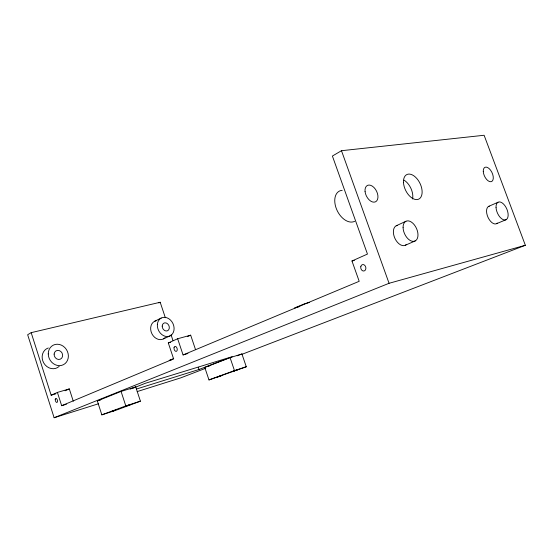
<?xml version="1.0" encoding="UTF-8"?>
<svg xmlns="http://www.w3.org/2000/svg" width="553" height="553" viewBox="0 0 553 553"><rect width="100%" height="100%" fill="white"/><g stroke="black" fill="none" stroke-linecap="round" stroke-linejoin="round"><path stroke-width="0.83" d="M165.354 317.74L160.183 302.256L31.175 332.657L27.65 334.724L54.125 417.736L98.538 403.752M241.972 354.314L525.35 245.276L484.117 135.264L341.484 150.706L332.394 156.036L367.462 254.069L351.964 260.981L359.194 281.304L183.071 354.936L177.658 338.754L190.674 335.173L195.499 349.537M158.87 302.933L160.183 302.256M154.543 321.314L161.227 318.037M396.245 225.762L405.923 221.269M163.536 338.858L170.31 335.768M31.175 332.657L51.146 395.201L57.408 392.409L69.319 388.911L73.279 401.236M57.408 392.409L61.666 405.695L173.614 358.89L168.299 342.929L177.658 338.754M65.095 390.784L69.319 388.911M187.529 336.563L190.674 335.173M488.569 206.414L498.025 202.26M405.473 245.193L415.248 240.921M173.725 358.551L169.156 360.466L172.329 359.533M496.698 223.619L506.23 219.631M54.125 417.736L389.063 283.295L525.35 245.276M97.335 400.939L121.072 391.434L135.72 386.893L140.407 401.16L116.192 410.174L101.842 414.854L97.335 400.939L100.535 399.943M130.121 389.125L135.72 386.893M133.397 388.026L145.239 383.312L232.198 356.671L198.997 369.508L136.722 388.953M230.076 357.646L204.769 367.427L208.979 379.932L246.285 366.763L241.924 353.968L230.076 357.646L234.472 370.6L208.979 379.932M237.154 355.807L241.924 353.968M205.744 368.257L180.783 377.858L137.192 391.579M101.842 414.854L125.801 405.909L140.407 401.16M234.472 370.6L246.285 366.763M207.9 366.452L209.463 365.962M61.666 405.695L66.415 404.236M51.146 395.201L55.881 393.812M183.071 354.936L187.937 353.512M168.299 342.929L170.725 342.259M299.754 306.514L294.77 307.897L304.572 303.791L309.562 302.415M351.964 260.981L354.362 260.408M341.484 150.706L389.063 283.295M198.251 367.268L198.997 369.508M171.064 334.848L172.971 340.551M121.072 391.434L125.801 405.909M406.317 244.592A10.763 6.56 65.7 0 1 394.973 238.502A10.763 6.56 65.7 0 1 397.22 225.424M497.341 223.108A9.519 5.129 66.3 0 1 488.105 217.543A9.519 5.129 66.3 0 1 489.329 206.145M404.07 180.154A13.514 8.012 64.1 0 1 412.579 198.997M165.133 337.634A9.864 7.963 64.5 0 1 151.957 333.853A9.864 7.963 64.5 0 1 156.437 320.678M59.192 366.356A10.887 9.678 60.1 0 1 43.818 363.086A10.887 9.678 60.1 0 1 48.318 347.968M354.715 221.283A16.936 10.777 63.4 0 1 336.501 209.089A16.936 10.777 63.4 0 1 342.21 190.322M217.675 376.939L221.352 375.681L217.675 376.939M233.594 371.118L237.389 369.819L233.594 371.118M111.409 411.543L115.542 410.153L111.409 411.543M126.43 405.943L130.639 404.526L126.43 405.943M403.483 182.497A13.659 7.991 64.1 0 0 418.013 199.405A13.659 7.991 64.1 0 0 416.886 178.591A13.659 7.991 64.1 0 0 403.483 182.497M483.267 171.416A7.853 4.154 65 0 0 491.029 181.716A7.853 4.154 65 0 0 490.532 170.137A7.853 4.154 65 0 0 483.267 171.416M365.056 191.483A9.152 5.634 63.5 0 0 375.446 201.852A9.152 5.634 63.5 0 0 373.946 187.474A9.152 5.634 63.5 0 0 365.056 191.483M55.259 399.301A2.081 1.023 74.1 0 0 56.738 402.432A2.081 1.023 74.1 0 0 57.125 399.508A2.081 1.023 74.1 0 0 55.259 399.301M174.064 347.609A2.544 1.528 74.3 0 0 176.041 351.369A2.544 1.528 74.3 0 0 176.787 347.678A2.544 1.528 74.3 0 0 174.064 347.609M360.874 266.325A3.277 2.53 76 0 0 363.75 271.025A3.277 2.53 76 0 0 365.277 266.028A3.277 2.53 76 0 0 360.874 266.325M162.195 326.083A4.237 3.394 64.5 0 0 167.448 330.798A4.237 3.394 64.5 0 0 167.642 323.851A4.237 3.394 64.5 0 0 162.195 326.083M157.349 324.632A9.968 7.991 64.5 0 0 169.398 336.176A9.968 7.991 64.5 0 0 170.407 319.98A9.968 7.991 64.5 0 0 157.349 324.632M54.118 354.093A4.68 4.134 60.3 0 0 60.229 359.208A4.68 4.134 60.3 0 0 60.789 351.452A4.68 4.134 60.3 0 0 54.118 354.093M48.256 353.941A11.019 9.733 60.3 0 0 63.457 364.683A11.019 9.733 60.3 0 0 63.236 346.206A11.019 9.733 60.3 0 0 48.256 353.941M403.082 227.345A10.88 6.539 65.7 0 0 414.287 241.281A10.88 6.539 65.7 0 0 414.245 224.732A10.88 6.539 65.7 0 0 403.082 227.345M496.041 207.506A9.615 5.101 66.3 0 0 505.483 219.921A9.615 5.101 66.3 0 0 504.758 205.46A9.615 5.101 66.3 0 0 496.041 207.506"/></g></svg>
